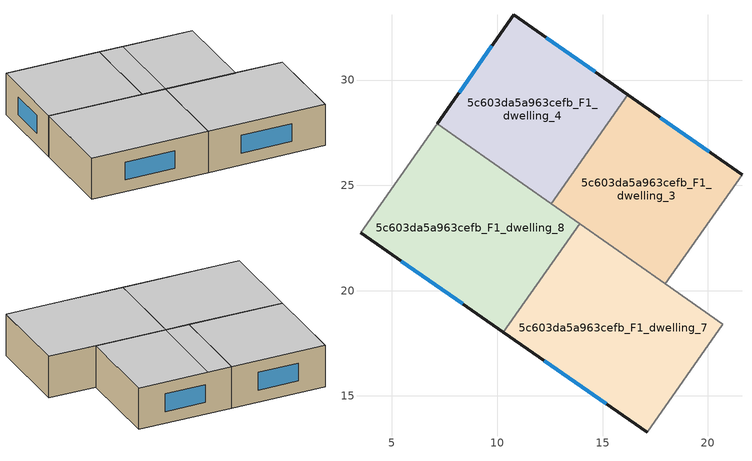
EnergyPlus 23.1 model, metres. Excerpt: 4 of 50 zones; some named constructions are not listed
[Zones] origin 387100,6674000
5c603da5a963cefb_F1_dwelling_3
 floor to 5c603da5a963cefb_F0_dwelling_3 (EU_floor_Construction): 21.62,25.51 17.98,20.33 12.57,24.13 16.2,29.3 z3
 wall outside (EU_wall_Construction): 21.62,25.51 16.2,29.3 z3:6
 wall to 5c603da5a963cefb_F1_dwelling_2 (EU_wall_Construction): 17.98,20.33 21.62,25.51 z3:6
 wall to 5c603da5a963cefb_F1_dwelling_4 (EU_wall_Construction): 16.2,29.3 12.57,24.13 z3:6
 wall to 5c603da5a963cefb_F1_dwelling_8 (EU_wall_Construction): 12.57,24.13 13.91,23.19 z3:6
 wall to 5c603da5a963cefb_F1_dwelling_7 (EU_wall_Construction): 13.91,23.19 17.98,20.33 z3:6
 window (EU_Window_Construction): 20.07,26.59 17.75,28.22 z3.86:5.14
 ceiling to 5c603da5a963cefb_F2_dwelling_0 (EU_floor_Construction): 13.92,23.18 17.55,28.36 16.2,29.3 12.57,24.13 z6
 ceiling to 5c603da5a963cefb_F2_dwelling_2 (EU_floor_Construction): 18,20.35 21.62,25.51 17.55,28.36 13.93,23.2 z6
 ceiling to 5c603da5a963cefb_F2_dwelling_3 (EU_floor_Construction): 17.98,20.33 18,20.35 13.93,23.2 13.92,23.18 z6
5c603da5a963cefb_F1_dwelling_4
 floor to 5c603da5a963cefb_F0_dwelling_4 (EU_floor_Construction): 16.2,29.3 12.57,24.13 7.15,27.93 10.77,33.09 z3
 wall outside (EU_wall_Construction): 16.2,29.3 10.77,33.09 7.15,27.93 z3:6
 wall to 5c603da5a963cefb_F1_dwelling_8 (EU_wall_Construction): 7.15,27.93 12.57,24.13 z3:6
 window (EU_Window_Construction): 9.74,31.62 8.19,29.41 / 14.65,30.38 12.33,32.01 z3.86:5.14
 ceiling to 5c603da5a963cefb_F2_dwelling_0 (EU_floor_Construction): 12.57,24.13 16.2,29.3 10.77,33.09 7.15,27.93 z6
5c603da5a963cefb_F1_dwelling_7
 floor to 5c603da5a963cefb_F0_dwelling_7 (EU_floor_Construction): 20.72,18.41 17.12,13.28 10.29,18.03 13.91,23.19 z3
 wall outside (EU_wall_Construction): 10.29,18.03 17.12,13.28 z3:6
 wall to 5c603da5a963cefb_F1_dwelling_8 (EU_wall_Construction): 13.91,23.19 10.29,18.03 z3:6
 wall to 5c603da5a963cefb_F1_dwelling_6 (EU_wall_Construction): 17.12,13.28 20.72,18.41 z3:6
 wall to 5c603da5a963cefb_F1_dwelling_2 (EU_wall_Construction): 20.72,18.41 17.98,20.33 z3:6
 window (EU_Window_Construction): 12.24,16.67 15.17,14.64 z3.86:5.14
 ceiling to 5c603da5a963cefb_F2_dwelling_3 (EU_floor_Construction): 17.1,13.29 20.7,18.42 13.92,23.18 10.3,18.02 z6
 ceiling to 5c603da5a963cefb_F2_dwelling_5 (EU_floor_Construction): 17.12,13.28 20.72,18.41 20.7,18.42 17.1,13.29 z6
5c603da5a963cefb_F1_dwelling_8
 floor to 5c603da5a963cefb_F0_dwelling_8 (EU_floor_Construction): 13.91,23.19 10.29,18.03 3.51,22.74 7.15,27.93 z3
 wall outside (EU_wall_Construction): 3.51,22.74 10.29,18.03 z3:6
 wall adiabatic (EU_wall_Construction): 7.15,27.93 3.51,22.74 z3:6
 window (EU_Window_Construction): 5.45,21.39 8.35,19.37 z3.86:5.14
 ceiling to 5c603da5a963cefb_F2_dwelling_1 (EU_floor_Construction): 10.29,18.03 13.91,23.18 7.15,27.93 3.51,22.74 z6
[SCHEDULE:FILE] Column Number=1; Rows to Skip at Top=0; Number of Hours of Data=8760; Column Separator=Comma; Interpolate to Timestep=No; Minutes per Item=60; Adjust Schedule for Daylight Savings=Yes
Name | File
EU_Step8_GainSchedule_5c603da5a963cefb_F2_dwelling_3_f000 | ../../schedules/5c603da5a963cefb/5c603da5a963cefb_F2_dwelling_3_f000_gain.csv
EU_Step8_GainSchedule_5c603da5a963cefb_F2_dwelling_4_f000 | ../../schedules/5c603da5a963cefb/5c603da5a963cefb_F2_dwelling_4_f000_gain.csv
EU_Step8_GainSchedule_5c603da5a963cefb_F2_dwelling_5_f000 | ../../schedules/5c603da5a963cefb/5c603da5a963cefb_F2_dwelling_5_f000_gain.csv
EU_Step8_GainSchedule_5c603da5a963cefb_F2_dwelling_6_f000 | ../../schedules/5c603da5a963cefb/5c603da5a963cefb_F2_dwelling_6_f000_gain.csv
EU_Step8_GainSchedule_5c603da5a963cefb_F2_dwelling_7_f000 | ../../schedules/5c603da5a963cefb/5c603da5a963cefb_F2_dwelling_7_f000_gain.csv
EU_Step8_GainSchedule_5c603da5a963cefb_F3_dwelling_0_f000 | ../../schedules/5c603da5a963cefb/5c603da5a963cefb_F3_dwelling_0_f000_gain.csv
EU_Step8_GainSchedule_5c603da5a963cefb_F3_dwelling_1_f000 | ../../schedules/5c603da5a963cefb/5c603da5a963cefb_F3_dwelling_1_f000_gain.csv
EU_Step8_GainSchedule_5c603da5a963cefb_F3_dwelling_2_f000 | ../../schedules/5c603da5a963cefb/5c603da5a963cefb_F3_dwelling_2_f000_gain.csv
EU_Step8_GainSchedule_5c603da5a963cefb_F3_dwelling_3_f000 | ../../schedules/5c603da5a963cefb/5c603da5a963cefb_F3_dwelling_3_f000_gain.csv
EU_Step8_GainSchedule_5c603da5a963cefb_F3_dwelling_4_f000 | ../../schedules/5c603da5a963cefb/5c603da5a963cefb_F3_dwelling_4_f000_gain.csv
EU_Step8_GainSchedule_5c603da5a963cefb_F3_dwelling_5_f000 | ../../schedules/5c603da5a963cefb/5c603da5a963cefb_F3_dwelling_5_f000_gain.csv
EU_Step8_GainSchedule_5c603da5a963cefb_F3_dwelling_6_f000 | ../../schedules/5c603da5a963cefb/5c603da5a963cefb_F3_dwelling_6_f000_gain.csv
EU_Step8_GainSchedule_5c603da5a963cefb_F3_dwelling_7_f000 | ../../schedules/5c603da5a963cefb/5c603da5a963cefb_F3_dwelling_7_f000_gain.csv
